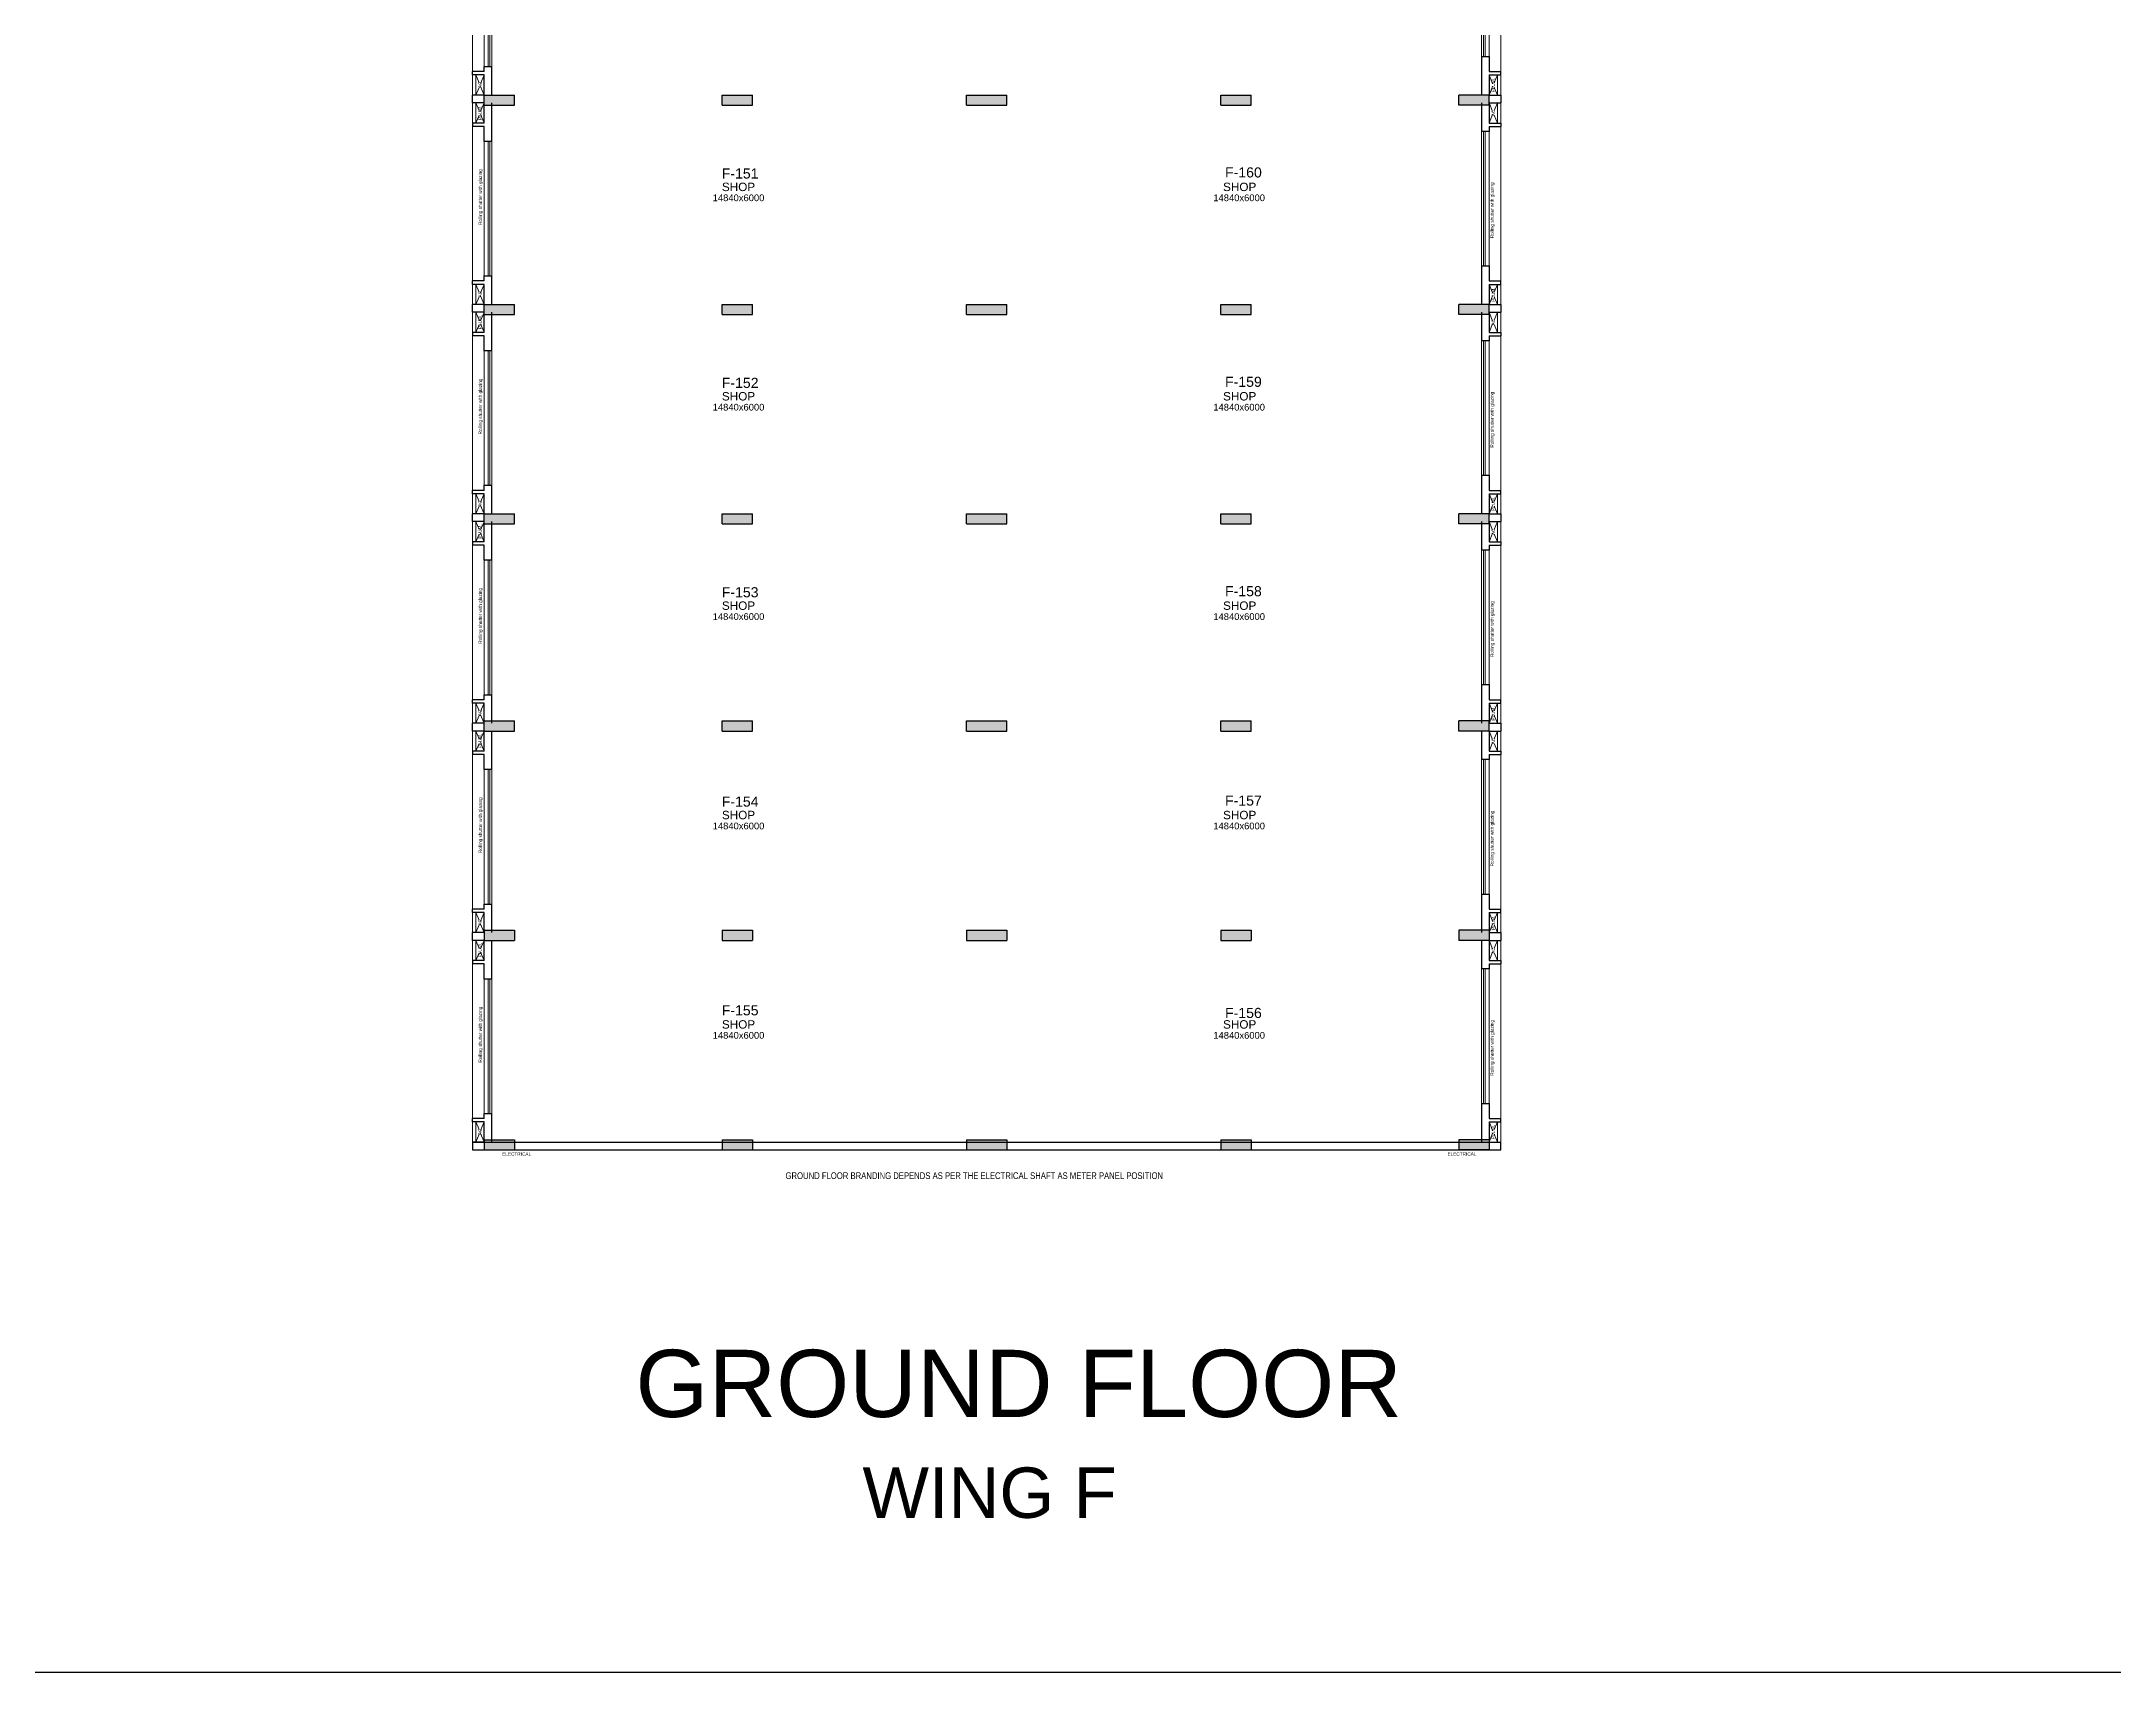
# Model space of a CAD drawing. Header units: metres. Extents: x 9819 to 10514, y 4405 to 4599.
# Drawn here: x 9997.6 to 10059.3, y 4405.1 to 4453.6 of the extents above; entities that cross this region are included whole.
import ezdxf
from ezdxf.enums import TextEntityAlignment as Align

# ---------------------------------------------------------------- set-up
doc = ezdxf.new("R2010")
doc.units = ezdxf.units.M
doc.header["$MEASUREMENT"] = 0
doc.linetypes.add('HIDDEN', pattern=[0.375, 0.25, -0.125])
doc.layers.add('A_COL. NO', color=4, linetype='Continuous')
doc.layers.add('STRU. COL.', color=1, linetype='Continuous')
for name, color, linetype, lineweight in [('A_DOOR-WIN', 23, 'Continuous', 9), ('A_DOTTED', 8, 'HIDDEN', 0), ('A_LEDGE', 252, 'Continuous', 15), ('A_MISC', 8, 'Continuous', 20), ('A_SHOP NO.', 113, 'Continuous', 5), ('A_SILL 0.09', 9, 'Continuous', 9), ('A_STAIRS', 21, 'Continuous', 9), ('A_TEXT', 7, 'Continuous', 5), ('A_WALL', 7, 'Continuous', 30)]:
    doc.layers.add(name, color=color, linetype=linetype, lineweight=lineweight)
doc.layers.get('A_COL. NO').off()
doc.styles.add('A', font='ARIALN.TTF')
doc.styles.get("Standard").update_dxf_attribs({"font": 'arial.ttf'})

# ---------------------------------------------------------------- blocks, each defined once
blk = doc.blocks.new('Typical shops Gr.')
at = {"layer": 'A_DOOR-WIN'}
for p, q in [((30.095, -1.08), (30.095, -5.08)), ((30.145, -1.08), (30.145, -5.08)), ((0.465, -5.38), (0.465, -1.38)), ((0.515, -5.38), (0.515, -1.38))]:
    blk.add_line(p, q, dxfattribs=at)
at = {"layer": 'A_DOTTED'}
for p, q in [((0.1, -0.83), (0.35, -0.23)), ((0.1, -0.23), (0.35, -0.83)), ((30.51, -0.23), (30.26, -0.83)), ((30.51, -0.83), (30.26, -0.23)), ((0.1, -6.23), (0.35, -5.63)), ((0.1, -5.63), (0.35, -6.23)), ((30.51, -5.63), (30.26, -6.23)), ((30.51, -6.23), (30.26, -5.63))]:
    blk.add_line(p, q, dxfattribs=at)
at = {"layer": 'A_LEDGE'}
for p, q in [((0, -0.83), (0, -0.23)), ((0.1, -0.83), (0.1, -0.23)), ((30.51, -0.83), (30.51, -0.23)), ((30.61, -0.83), (30.61, -0.23)), ((0, -5.63), (0, -6.23)), ((0.1, -5.63), (0.1, -6.23)), ((30.51, -5.63), (30.51, -6.23)), ((30.61, -5.63), (30.61, -6.23))]:
    blk.add_line(p, q, dxfattribs=at)
at = {"layer": 'A_SILL 0.09'}
for p, q in [((30.03, -5.08), (30.03, -1.08)), ((30.26, -1.08), (30.26, -5.08)), ((0.35, -5.38), (0.35, -1.38)), ((0.58, -1.38), (0.58, -5.38))]:
    blk.add_line(p, q, dxfattribs=at)
at = {"layer": 'A_STAIRS'}
for p, q in [((0, -5.53), (0, -0.93)), ((30.61, -5.53), (30.61, -0.93))]:
    blk.add_line(p, q, dxfattribs=at)
at = {"layer": 'A_WALL'}
for p, q in [((0, -0.23), (0, 0)), ((30.61, 0), (30.61, -0.23)), ((0.35, -0.23), (0, -0.23)), ((0.35, -0.83), (0.35, -0.23)), ((0.58, -1.38), (0.58, -0.23)), ((30.03, -0.23), (30.03, -1.08)), ((30.26, -0.23), (30.61, -0.23)), ((30.26, -0.23), (30.26, -0.83)), ((0.35, -0.83), (0, -0.83)), ((0, -0.83), (0, -0.93)), ((0.35, -0.93), (0, -0.93)), ((0.35, -1.38), (0.35, -0.93)), ((30.26, -1.08), (30.03, -1.08)), ((30.26, -0.83), (30.61, -0.83)), ((30.26, -0.93), (30.61, -0.93)), ((30.26, -0.93), (30.26, -1.08)), ((30.61, -0.83), (30.61, -0.93)), ((0.58, -1.38), (0.35, -1.38)), ((0.35, -5.53), (0, -5.53)), ((0, -5.63), (0, -5.53)), ((0.35, -5.53), (0.35, -5.38)), ((0.35, -5.38), (0.58, -5.38)), ((0.58, -6.23), (0.58, -5.38)), ((30.03, -5.08), (30.03, -6.23)), ((30.03, -5.08), (30.26, -5.08)), ((30.26, -5.08), (30.26, -5.53)), ((30.26, -5.53), (30.61, -5.53)), ((30.61, -5.63), (30.61, -5.53)), ((0.35, -5.63), (0, -5.63)), ((0.35, -6.23), (0.35, -5.63)), ((30.26, -5.63), (30.26, -6.23)), ((30.26, -5.63), (30.61, -5.63)), ((0.35, -6.23), (0, -6.23)), ((30.26, -6.23), (30.61, -6.23))]:
    blk.add_line(p, q, dxfattribs=at)
at = {"layer": 'A_TEXT'}
for s, p in [('PLUM.', (0.274, -0.523)), ('AC', (30.436, -0.531)), ('Rolling shutter with glazing', (0.282, -3.034)), ('Rolling shutter with glazing', (30.399, -3.428)), ('AC', (0.274, -5.923)), ('PLUM.', (30.434, -5.936))]:
    blk.add_text(s, height=0.1, rotation=90, dxfattribs=at).set_placement(p, align=Align.CENTER)
for s, height, p in [('14840x6000', 0.2, (7.92, -3.155)), ('SHOP', 0.25, (7.92, -2.855)), ('14840x6000', 0.2, (22.821, -3.155)), ('SHOP', 0.25, (22.837, -2.855))]:
    blk.add_text(s, height=height, dxfattribs=at).set_placement(p, align=Align.CENTER)
blk = doc.blocks.new('col')
at = {"linetype": 'Continuous'}
blk.add_hatch(color=256, dxfattribs=at).paths.add_polyline_path([(0, 0), (1, 0), (1, 1), (0, 1), (0, 0)])
at = {"linetype": 'Continuous', "lineweight": 25}
for p, q in [((0, 1), (1, 1)), ((0, 1), (0, 0)), ((1, 1), (1, 0)), ((0, 0), (1, 0))]:
    blk.add_line(p, q, dxfattribs=at)
blk = doc.blocks.new('WING-F REVISED COLU.')
at = {"layer": 'STRU. COL.'}
for p, xscale, yscale, zscale, rotation in [((5532.543, -8836.166), -0.3, 0.9, 0.23, 180), ((5540.193, -8836.166), 0.3, 0.9, 0.23, 180), ((5547.613, -8836.166), 0.3, 1.2, 0.23, 180), ((5555.033, -8836.166), -0.9000000000000005, 0.3000000000000001, 0.23, 90), ((5562.453, -8836.166), 0.3, 0.9, 0.23, 180), ((5547.613, -8842.171), -1.2, 0.3, 0.23, 90), ((5555.033, -8842.171), -1.2, 0.3, 0.23, 90), ((5541.303, -8866.856), 0.2300000000000001, 0.7500000000000002, 0.2300000000000001, 270), ((5559.723, -8866.856), -0.2300000000000001, 0.7500000000000004, 0.23, 90), ((5541.533, -8870.616), 0.6000000000000001, 0.2300000000000001, 0.23, 90), ((5545.233, -8870.616), 0.6000000000000001, 0.2300000000000001, 0.23, 90), ((5547.613, -8870.616), 0.6000000000000001, 0.2300000000000001, 0.23, 90), ((5559.723, -8870.616), 0.6000000000000001, 0.2300000000000001, 0.23, 90), ((5562.453, -8870.616), 0.6000000000000001, 0.2300000000000001, 0.23, 90), ((5532.543, -8870.386), -0.6, 0.23, 0.23, 180), ((5535.623, -8870.386), -0.6, 0.23, 0.23, 180), ((5539.303, -8870.386), 0.6, 0.23, 0.23, 180), ((5552.963, -8870.386), 0.6, 0.23, 0.23, 180), ((5556.515, -8870.386), 0.6, 0.23, 0.23, 180), ((5532.543, -8872.866), -0.6, 0.45, 0.23, 180), ((5536.01, -8872.866), -0.75, 0.23, 0.23, 180), ((5540.528, -8872.866), 0.9, 0.3, 0.23, 180), ((5543.413, -8872.866), -0.75, 0.23, 0.23, 180), ((5547.948, -8872.866), 0.9, 0.3, 0.23, 180), ((5551.583, -8872.866), 0.75, 0.23, 0.23, 180), ((5555.368, -8872.866), 0.9, 0.3, 0.23, 180), ((5558.985, -8872.866), 0.75, 0.23, 0.23, 180), ((5562.453, -8872.866), 0.6, 0.45, 0.23, 180), ((5532.543, -8879.096), -0.9, 0.3, 0.23, 180), ((5539.628, -8879.096), -0.9, 0.3, 0.23, 180), ((5546.898, -8879.096), -1.2, 0.3, 0.23, 180), ((5554.468, -8879.096), -0.9, 0.3, 0.23, 180), ((5562.453, -8879.096), 0.9, 0.3, 0.23, 180), ((5532.543, -8885.326), -0.9, 0.3, 0.23, 180), ((5539.628, -8885.326), -0.9, 0.3, 0.23, 180), ((5546.898, -8885.326), -1.2, 0.3, 0.23, 180), ((5554.468, -8885.326), -0.9, 0.3, 0.23, 180), ((5562.453, -8885.326), 0.9, 0.3, 0.23, 180), ((5532.543, -8891.556), -0.9, 0.3, 0.23, 180), ((5539.628, -8891.556), -0.9, 0.3, 0.23, 180), ((5546.898, -8891.556), -1.2, 0.3, 0.23, 180), ((5554.468, -8891.556), -0.9, 0.3, 0.23, 180), ((5562.453, -8891.556), 0.9, 0.3, 0.23, 180), ((5532.543, -8897.716), -0.9, 0.3, 0.23, 180), ((5539.628, -8897.716), -0.9, 0.3, 0.23, 180), ((5546.898, -8897.716), -1.2, 0.3, 0.23, 180), ((5554.468, -8897.716), -0.9, 0.3, 0.23, 180), ((5562.453, -8897.716), 0.9, 0.3, 0.23, 180)]:
    blk.add_blockref('col', p, dxfattribs=dict(at, xscale=xscale, yscale=yscale, zscale=zscale, rotation=rotation))
at = {"layer": 'STRU. COL.', "zscale": 0.23}
for p, xscale, yscale in [((5532.843, -8842.886), -0.3, 0.9), ((5540.193, -8843.371), -0.3, 1.2), ((5562.453, -8842.886), -0.3, 0.9), ((5532.543, -8848.396), 0.9, 0.3), ((5539.628, -8848.396), 0.9, 0.3), ((5546.898, -8848.396), 1.2, 0.3), ((5554.468, -8848.396), 0.9, 0.3), ((5562.453, -8848.396), -0.9, 0.3), ((5532.543, -8854.626), 0.9, 0.3), ((5539.628, -8854.626), 0.9, 0.3), ((5546.898, -8854.626), 1.2, 0.3), ((5554.468, -8854.626), 0.9, 0.3), ((5562.453, -8854.626), -0.9, 0.3), ((5532.543, -8860.856), 0.9, 0.3), ((5539.628, -8860.856), 0.9, 0.3), ((5546.898, -8860.856), 1.2, 0.3), ((5554.468, -8860.856), 0.9, 0.3), ((5562.453, -8860.856), -0.9, 0.3), ((5532.543, -8867.086), 0.6, 0.45), ((5535.623, -8867.086), 0.6, 0.23), ((5539.073, -8867.086), 1.2, 0.3), ((5544.633, -8867.086), 0.6, 0.23), ((5547.948, -8867.086), -0.9, 0.3), ((5553.423, -8867.086), -0.75, 0.23), ((5555.668, -8867.086), -0.9, 0.3), ((5562.453, -8867.086), -0.6, 0.45), ((5532.543, -8904.246), 0.9, 0.3), ((5539.628, -8904.246), 0.9, 0.3), ((5546.898, -8904.246), 1.2, 0.3), ((5554.468, -8904.246), 0.9, 0.3), ((5562.453, -8904.246), -0.9, 0.3), ((5532.543, -8910.476), 0.9, 0.3), ((5539.628, -8910.476), 0.9, 0.3), ((5546.898, -8910.476), 1.2, 0.3), ((5554.468, -8910.476), 0.9, 0.3), ((5562.453, -8910.476), -0.9, 0.3)]:
    blk.add_blockref('col', p, dxfattribs=dict(at, xscale=xscale, yscale=yscale))

msp = doc.modelspace()

# ---------------------------------------------------------------- linework, layer by layer
msp.add_lwpolyline([(9907.8601, 4599.1913), (10513.7871, 4599.1913), (10513.7871, 4405.0688), (9907.8601, 4405.0688)], close=True)
at = {"layer": 'A_WALL'}
for p, q in [((10010.4645, 4420.8528), (10010.4645, 4420.6228)), ((10010.4645, 4420.8528), (10041.0745, 4420.8528)), ((10010.4645, 4420.6228), (10041.0745, 4420.6228)), ((10041.0745, 4420.6228), (10041.0745, 4420.8528))]:
    msp.add_line(p, q, dxfattribs=at)

# ---------------------------------------------------------------- block references
at = {"layer": 'A_COL. NO'}
msp.add_blockref('WING-F REVISED COLU.', (4478.2718, 13331.0986), dxfattribs=at)
at = {"layer": 'A_WALL'}
for p in [(10010.4645, 4458.2328), (10010.4645, 4452.0028), (10010.4645, 4445.7728), (10010.4645, 4439.5428), (10010.4645, 4433.3128), (10010.4645, 4427.0828)]:
    msp.add_blockref('Typical shops Gr.', p, dxfattribs=at)

# ---------------------------------------------------------------- texts
at = {"layer": 'A_MISC', "color": 6, "insert": (10019.7826, 4419.9519), "char_height": 0.2, "attachment_point": 1, "style": 'A'}
msp.add_mtext_dynamic_manual_height_columns('GROUND FLOOR BRANDING DEPENDS AS PER THE ELECTRICAL SHAFT AS METER PANEL POSITION', width=11.458809, gutter_width=1, heights=[0], dxfattribs=at)
at = {"layer": 'A_SHOP NO.'}
for s, p in [('F-151', (10018.4329, 4449.5218)), ('F-160', (10033.4122, 4449.5533)), ('F-152', (10018.4329, 4443.2918)), ('F-159', (10033.4122, 4443.3233)), ('F-153', (10018.4329, 4437.0618)), ('F-158', (10033.4122, 4437.0933)), ('F-154', (10018.4329, 4430.832)), ('F-157', (10033.4122, 4430.8635)), ('F-155', (10018.4329, 4424.6217)), ('F-156', (10033.4122, 4424.5447))]:
    msp.add_text(s, height=0.3, dxfattribs=at).set_placement(p, align=Align.CENTER)
at = {"layer": 'A_TEXT'}
for s, height, p in [('ELECTRICAL', 0.1, (10011.7784, 4420.4483)), ('ELECTRICAL', 0.1, (10039.9184, 4420.4483)), ('GROUND FLOOR', 2, (10026.7247, 4412.671))]:
    msp.add_text(s, height=height, dxfattribs=at).set_placement(p, align=Align.CENTER)
at = {"layer": 'A_TEXT', "insert": (10021.5695, 4411.1695), "char_height": 1.5, "attachment_point": 1}
msp.add_mtext_dynamic_manual_height_columns('\\pxqc;WING F', width=8.576109, gutter_width=1, heights=[0], dxfattribs=at)

doc.saveas('drawing.dxf')
